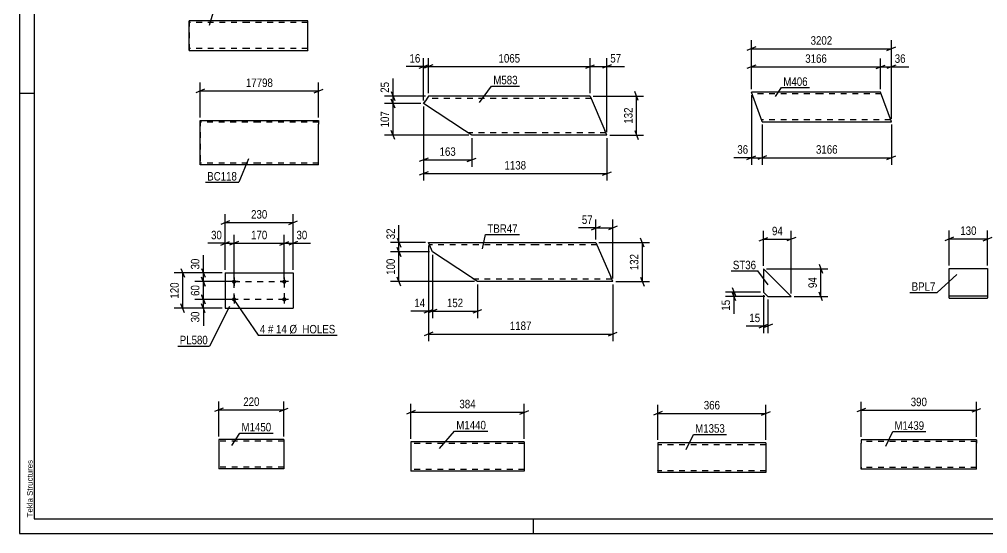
# Model space of a CAD drawing. Header units: millimetres. Extents: x 0 to 594, y 0 to 420.
# Drawn here: x 0 to 327.7, y 0 to 174.1 of the extents above; entities that cross this region are included whole.
import ezdxf

# ---------------------------------------------------------------- set-up
doc = ezdxf.new("R2010")
doc.units = ezdxf.units.MM
doc.linetypes.add('DXK_LINE_DOT2', pattern=[3.9198, 1.9599, -1.9599])
doc.styles.add('Arial', font='ARIAL.TTF', dxfattribs={"height": 0.2})
doc.styles.add('Arial Narrow', font='ARIALN.TTF', dxfattribs={"height": 0.2})

# ---------------------------------------------------------------- blocks, each defined once
blk = doc.blocks.new('Unknown-232815401-21763')
at = {"color": 5, "linetype": 'Continuous'}
for p, q in [((0, 420), (0, 0)), ((5, 415), (5, 5)), ((5, 149), (0, 149)), ((5, 5), (589, 5)), ((174, 0), (174, 5)), ((0, 0), (594, 0))]:
    blk.add_line(p, q, dxfattribs=at)
at = {"color": 174, "linetype": 'Continuous', "style": 'Arial'}
blk.add_text('Tekla Structures', height=1.9102, rotation=90, dxfattribs=at).set_placement((4.5, 5.5))
blk = doc.blocks.new('Part-232815401-33282 - 33281')
at = {"color": 2, "linetype": 'Continuous'}
for p, q in [((138.49, 148.1), (137.44, 146.5)), ((138.49, 148.1), (138.49, 148.1)), ((173.1, 148.1), (138.49, 148.1)), ((193.2, 148.1), (173.2, 148.1)), ((193.2, 148.1), (198.21, 136.5)), ((136.84, 145.59), (137.44, 146.5)), ((150.67, 136.5), (136.84, 145.59)), ((153.1, 134.9), (150.67, 136.5)), ((173.1, 134.9), (153.1, 134.9)), ((198.9, 134.9), (173.2, 134.9)), ((198.9, 134.9), (198.21, 136.5))]:
    blk.add_line(p, q, dxfattribs=at)
at = {"color": 7, "linetype": 'DXK_LINE_DOT2'}
for p, q in [((138.49, 148.1), (137.84, 147.11)), ((137.44, 146.5), (136.84, 145.59)), ((136.84, 145.59), (136.84, 145.59)), ((173.1, 147.3), (137.96, 147.3)), ((193.55, 147.3), (173.2, 147.3)), ((152.92, 135.02), (150.67, 136.5)), ((173.1, 135.7), (151.89, 135.7)), ((198.55, 135.7), (173.2, 135.7)), ((198.53, 135.76), (198.34, 136.19)), ((198.55, 135.7), (198.53, 135.76))]:
    blk.add_line(p, q, dxfattribs=at)
blk = doc.blocks.new('Part-232815401-33317 - 33316')
at = {"color": 2, "linetype": 'Continuous'}
for p, q in [((57.52, 163.57), (57.52, 173.57)), ((57.52, 173.57), (57.52, 173.57)), ((77.52, 173.57), (57.52, 173.57)), ((97.62, 173.57), (77.62, 173.57)), ((97.62, 163.57), (97.62, 173.57)), ((57.52, 163.57), (57.52, 163.57)), ((57.52, 163.57), (77.52, 163.57)), ((77.62, 163.57), (97.62, 163.57))]:
    blk.add_line(p, q, dxfattribs=at)
at = {"color": 7, "linetype": 'DXK_LINE_DOT2'}
for p, q in [((57.52, 173.57), (57.52, 163.57)), ((77.52, 172.97), (57.52, 172.97)), ((97.62, 172.97), (77.62, 172.97)), ((77.52, 164.17), (57.52, 164.17)), ((97.62, 164.17), (77.62, 164.17)), ((97.62, 163.66), (97.62, 163.57))]:
    blk.add_line(p, q, dxfattribs=at)
blk = doc.blocks.new('Part-232815401-33504 - 33503')
at = {"color": 2, "linetype": 'Continuous'}
for p, q in [((61.2, 124.83), (61.2, 139.83)), ((61.2, 139.83), (61.2, 139.83)), ((61.2, 139.83), (81.2, 139.83)), ((81.3, 139.83), (101.3, 139.83)), ((101.3, 139.83), (101.3, 139.74)), ((101.3, 139.74), (101.3, 139.48)), ((101.3, 139.48), (101.3, 138.63)), ((101.3, 126.03), (101.3, 138.63)), ((61.2, 124.83), (61.2, 124.83)), ((81.2, 124.83), (61.2, 124.83)), ((101.3, 124.83), (81.3, 124.83)), ((101.3, 124.83), (101.3, 126.03))]:
    blk.add_line(p, q, dxfattribs=at)
at = {"color": 7, "linetype": 'DXK_LINE_DOT2'}
for p, q in [((61.2, 139.83), (61.2, 124.83)), ((81.2, 139.23), (61.2, 139.23)), ((101.3, 139.23), (81.3, 139.23)), ((101.3, 139.48), (101.3, 138.63)), ((81.2, 125.43), (61.2, 125.43)), ((101.3, 125.43), (81.3, 125.43)), ((101.3, 125.43), (101.3, 125.48)), ((101.3, 124.83), (101.3, 124.92))]:
    blk.add_line(p, q, dxfattribs=at)
blk = doc.blocks.new('Part-232815401-35698 - 35697')
at = {"color": 2, "linetype": 'Continuous'}
for p, q in [((251.4, 139.52), (247.79, 149.43)), ((271.43, 149.43), (247.79, 149.43)), ((291.53, 149.43), (271.53, 149.43)), ((295.17, 139.43), (291.53, 149.43)), ((251.43, 139.43), (251.4, 139.52)), ((251.43, 139.43), (271.43, 139.43)), ((271.53, 139.43), (295.17, 139.43))]:
    blk.add_line(p, q, dxfattribs=at)
at = {"color": 7, "linetype": 'DXK_LINE_DOT2'}
for p, q in [((271.43, 148.83), (248.01, 148.83)), ((291.75, 148.83), (271.53, 148.83)), ((271.43, 140.03), (251.21, 140.03)), ((294.95, 140.03), (271.53, 140.03))]:
    blk.add_line(p, q, dxfattribs=at)
blk = doc.blocks.new('Part-232815401-47311 - 47310')
at = {"color": 2, "linetype": 'Continuous'}
for p, q in [((139.84, 95.34), (138.47, 98.51)), ((138.47, 98.51), (175.08, 98.51)), ((175.18, 98.51), (195.18, 98.51)), ((195.18, 98.51), (200.19, 86.91)), ((152.65, 86.91), (139.84, 95.34)), ((155.08, 85.31), (152.65, 86.91)), ((175.08, 85.31), (155.08, 85.31)), ((200.88, 85.31), (175.18, 85.31)), ((200.88, 85.31), (200.19, 86.91))]:
    blk.add_line(p, q, dxfattribs=at)
at = {"color": 7, "linetype": 'DXK_LINE_DOT2'}
for p, q in [((175.08, 97.71), (138.82, 97.71)), ((195.53, 97.71), (175.18, 97.71)), ((154.9, 85.43), (152.65, 86.91)), ((175.08, 86.11), (153.87, 86.11)), ((200.53, 86.11), (175.18, 86.11)), ((200.51, 86.17), (200.32, 86.6)), ((200.53, 86.11), (200.51, 86.17))]:
    blk.add_line(p, q, dxfattribs=at)
blk = doc.blocks.new('Part-232815401-47445 - 47444')
at = {"color": 2, "linetype": 'Continuous'}
for p, q in [((252.72, 30.7), (216.11, 30.7)), ((216.11, 30.7), (216.11, 20.79)), ((252.72, 30.7), (252.72, 20.7)), ((216.11, 20.7), (216.11, 20.79)), ((252.72, 20.7), (216.11, 20.7))]:
    blk.add_line(p, q, dxfattribs=at)
at = {"color": 7, "linetype": 'DXK_LINE_DOT2'}
for p, q in [((252.72, 30.1), (216.11, 30.1)), ((252.72, 30.6), (252.72, 30.7)), ((216.11, 21.3), (216.11, 21.34)), ((252.72, 21.3), (216.11, 21.3)), ((252.72, 21.3), (252.72, 21.34))]:
    blk.add_line(p, q, dxfattribs=at)
blk = doc.blocks.new('Part-232815401-47452 - 47451')
at = {"color": 2, "linetype": 'Continuous'}
for p, q in [((284.96, 31.8), (284.96, 30.6)), ((323.97, 31.8), (284.96, 31.8)), ((284.96, 22.54), (284.96, 30.6)), ((323.97, 31.71), (323.97, 31.8)), ((323.97, 31.71), (323.97, 30.6)), ((323.97, 21.8), (323.97, 30.6)), ((284.96, 21.89), (284.96, 22.54)), ((284.96, 21.8), (284.96, 21.89)), ((323.97, 21.8), (284.96, 21.8))]:
    blk.add_line(p, q, dxfattribs=at)
at = {"color": 7, "linetype": 'DXK_LINE_DOT2'}
for p, q in [((323.97, 31.2), (284.96, 31.2)), ((323.97, 30.6), (323.97, 31.45)), ((284.96, 22.54), (284.96, 22.15)), ((284.96, 22.4), (284.96, 22.45)), ((323.97, 22.4), (284.96, 22.4)), ((284.96, 21.8), (284.96, 21.8)), ((323.97, 22.4), (323.97, 22.45))]:
    blk.add_line(p, q, dxfattribs=at)
blk = doc.blocks.new('Part-232815401-47466 - 47465')
at = {"color": 2, "linetype": 'Continuous'}
for p, q in [((170.9, 31.09), (132.49, 31.09)), ((132.49, 31.09), (132.49, 21.19)), ((170.9, 31.09), (170.9, 21.09)), ((132.49, 21.09), (132.49, 21.19)), ((170.9, 21.09), (132.49, 21.09))]:
    blk.add_line(p, q, dxfattribs=at)
at = {"color": 7, "linetype": 'DXK_LINE_DOT2'}
for p, q in [((170.9, 30.49), (132.49, 30.49)), ((170.9, 31), (170.9, 31.09)), ((132.49, 21.69), (132.49, 21.74)), ((170.9, 21.69), (132.49, 21.69)), ((170.9, 21.69), (170.9, 21.74))]:
    blk.add_line(p, q, dxfattribs=at)
blk = doc.blocks.new('Part-232815401-47510 - 47509')
at = {"color": 2, "linetype": 'Continuous'}
for p, q in [((89.54, 31.9), (67.52, 31.9)), ((67.52, 31.9), (67.52, 21.99)), ((89.54, 31.9), (89.54, 21.9)), ((67.52, 21.9), (67.52, 21.99)), ((89.54, 21.9), (67.52, 21.9))]:
    blk.add_line(p, q, dxfattribs=at)
at = {"color": 7, "linetype": 'DXK_LINE_DOT2'}
for p, q in [((89.54, 31.3), (67.52, 31.3)), ((67.52, 22.5), (67.52, 22.54)), ((89.54, 22.5), (67.52, 22.5)), ((89.54, 22.5), (89.54, 22.54))]:
    blk.add_line(p, q, dxfattribs=at)
blk = doc.blocks.new('Part-232815401-65955 - 65954')
at = {"color": 2, "linetype": 'Continuous'}
for p, q in [((69.67, 88.29), (69.67, 76.29)), ((69.67, 88.29), (92.67, 88.29)), ((92.67, 88.29), (92.67, 76.29)), ((69.67, 76.29), (92.67, 76.29))]:
    blk.add_line(p, q, dxfattribs=at)
blk = doc.blocks.new('Bolt-232815401-65956 - 65954')
at = {"linetype": 'Continuous'}
for points in [[(72.67, 84.59, -1), (72.67, 85.99, -1)], [(89.67, 84.59, -1), (89.67, 85.99, -1)], [(72.67, 78.59, -1), (72.67, 79.99, -1)], [(89.67, 78.59, -1), (89.67, 79.99, -1)]]:
    blk.add_hatch(color=1, dxfattribs=at).paths.add_polyline_path(points)
at = {"color": 1, "linetype": 'Continuous'}
for p, q in [((74.07, 85.29), (71.27, 85.29)), ((72.67, 86.69), (72.67, 83.89)), ((91.07, 85.29), (88.27, 85.29)), ((89.67, 86.69), (89.67, 83.89)), ((74.07, 79.29), (71.27, 79.29)), ((72.67, 80.69), (72.67, 77.89)), ((91.07, 79.29), (88.27, 79.29)), ((89.67, 80.69), (89.67, 77.89))]:
    blk.add_line(p, q, dxfattribs=at)
blk = doc.blocks.new('Part-232815401-66058 - 66057')
at = {"color": 2, "linetype": 'Continuous'}
for p, q in [((314.74, 79.8), (314.74, 89.75)), ((314.74, 89.75), (327.74, 89.75)), ((327.74, 89.75), (327.74, 89.7)), ((327.74, 89.7), (327.74, 79.8)), ((327.74, 80.35), (314.74, 80.35)), ((314.74, 79.75), (314.74, 79.8)), ((314.74, 79.75), (327.74, 79.75)), ((327.74, 79.75), (327.74, 79.8))]:
    blk.add_line(p, q, dxfattribs=at)
at = {"color": 7, "linetype": 'DXK_LINE_DOT2'}
for p, q in [((314.74, 89.2), (314.74, 89.7)), ((314.74, 79.75), (314.74, 79.8)), ((327.74, 79.75), (327.74, 79.8))]:
    blk.add_line(p, q, dxfattribs=at)
blk = doc.blocks.new('Part-232815401-66065 - 66064')
at = {"color": 2, "linetype": 'Continuous'}
for p, q in [((261.28, 80.26), (251.88, 89.66)), ((251.88, 89.66), (251.88, 81.76)), ((251.88, 81.76), (253.38, 80.26)), ((253.38, 80.26), (261.28, 80.26))]:
    blk.add_line(p, q, dxfattribs=at)
blk = doc.blocks.new('Rectangle-232815401-74934 - 65954')
at = {"color": 1, "linetype": 'DXK_LINE_DOT2'}
blk.add_lwpolyline([(72.67, 85.29), (89.67, 85.29), (89.67, 79.29), (72.67, 79.29), (72.67, 85.29)], close=True, dxfattribs=at)
blk = doc.blocks.new('StraightDimension-232815401-33839 - 33281')
at = {"color": 7, "linetype": 'Continuous'}
for p, q in [((194.2, 148.1), (211.3, 148.1)), ((209.5, 146.6), (208.3, 149.6)), ((208.9, 134.9), (208.9, 148.1)), ((199.9, 134.9), (211.3, 134.9)), ((208.3, 136.4), (209.5, 133.4))]:
    blk.add_line(p, q, dxfattribs=at)
at = {"color": 0}
blk.add_wipeout([(208.15, 144.84), (203.95, 144.84), (203.95, 138.15), (208.15, 138.15)], dxfattribs=at)
at = {"color": 3, "style": 'Arial Narrow'}
blk.add_text('132', height=2.863, rotation=90.0002, dxfattribs=at).set_placement((207.55, 138.75))
blk = doc.blocks.new('StraightDimension-232815401-33831 - 33281')
at = {"color": 7, "linetype": 'Continuous'}
for p, q in [((137.49, 148.1), (123.63, 148.1)), ((125.88, 149.6), (127.08, 146.6)), ((126.48, 145.59), (126.48, 148.1)), ((135.84, 145.59), (123.63, 145.59)), ((127.08, 144.09), (125.88, 147.09))]:
    blk.add_line(p, q, dxfattribs=at)
at = {"color": 0}
blk.add_wipeout([(125.73, 153.48), (121.53, 153.48), (121.53, 148.62), (125.73, 148.62)], dxfattribs=at)
at = {"color": 7, "linetype": 'Continuous'}
blk.add_line((126.48, 148.1), (126.48, 154), dxfattribs=at)
blk.add_line((126.48, 148.1), (126.48, 154), dxfattribs=at)
at = {"color": 3, "style": 'Arial Narrow'}
blk.add_text('25', height=2.863, rotation=90.0002, dxfattribs=at).set_placement((125.13, 149.22))
blk = doc.blocks.new('StraightDimension-232815401-33827 - 33281')
at = {"color": 7, "linetype": 'Continuous'}
for p, q in [((136.84, 144.59), (136.84, 124.13)), ((153.1, 133.9), (153.1, 124.13)), ((138.34, 127.13), (135.34, 125.93)), ((136.84, 126.53), (153.1, 126.53)), ((151.6, 125.93), (154.6, 127.13))]:
    blk.add_line(p, q, dxfattribs=at)
at = {"color": 0}
blk.add_wipeout([(148.32, 127.28), (148.32, 131.48), (141.63, 131.48), (141.63, 127.28)], dxfattribs=at)
at = {"color": 3, "style": 'Arial Narrow'}
blk.add_text('163', height=2.863, dxfattribs=at).set_placement((142.23, 127.88))
blk = doc.blocks.new('StraightDimension-232815401-33832 - 33281')
at = {"color": 7, "linetype": 'Continuous'}
for p, q in [((135.84, 145.59), (123.63, 145.59)), ((125.88, 147.09), (127.08, 144.09)), ((126.48, 134.9), (126.48, 145.59)), ((152.1, 134.9), (123.63, 134.9)), ((127.08, 133.4), (125.88, 136.4))]:
    blk.add_line(p, q, dxfattribs=at)
at = {"color": 0}
blk.add_wipeout([(125.73, 143.59), (121.53, 143.59), (121.53, 136.9), (125.73, 136.9)], dxfattribs=at)
at = {"color": 3, "style": 'Arial Narrow'}
blk.add_text('107', height=2.863, rotation=90.0002, dxfattribs=at).set_placement((125.13, 137.5))
blk = doc.blocks.new('StraightDimension-232815401-33845 - 33281')
at = {"color": 7, "linetype": 'Continuous'}
for p, q in [((136.84, 144.59), (136.84, 119.5)), ((198.9, 133.9), (198.9, 119.5)), ((138.34, 122.5), (135.34, 121.3)), ((136.84, 121.9), (198.9, 121.9)), ((197.4, 121.3), (200.4, 122.5))]:
    blk.add_line(p, q, dxfattribs=at)
at = {"color": 0}
blk.add_wipeout([(172.13, 122.65), (172.13, 126.85), (163.61, 126.85), (163.61, 122.65)], dxfattribs=at)
at = {"color": 3, "style": 'Arial Narrow'}
blk.add_text('1138', height=2.863, dxfattribs=at).set_placement((164.21, 123.25))
blk = doc.blocks.new('StraightDimension-232815401-35783 - 33281')
at = {"color": 7, "linetype": 'Continuous'}
for p, q in [((193.2, 149.1), (193.2, 160.95)), ((198.9, 135.9), (198.9, 160.95)), ((191.7, 157.5), (194.7, 158.7)), ((193.2, 158.1), (198.9, 158.1)), ((200.4, 158.7), (197.4, 157.5))]:
    blk.add_line(p, q, dxfattribs=at)
at = {"color": 0}
blk.add_wipeout([(204.28, 158.85), (204.28, 163.05), (199.42, 163.05), (199.42, 158.85)], dxfattribs=at)
at = {"color": 7, "linetype": 'Continuous'}
blk.add_line((198.9, 158.1), (204.8, 158.1), dxfattribs=at)
blk.add_line((198.9, 158.1), (204.8, 158.1), dxfattribs=at)
at = {"color": 3, "style": 'Arial Narrow'}
blk.add_text('57', height=2.863, dxfattribs=at).set_placement((200.02, 159.45))
blk = doc.blocks.new('StraightDimension-232815401-35784 - 33281')
at = {"color": 7, "linetype": 'Continuous'}
for p, q in [((138.49, 149.1), (138.49, 160.95)), ((193.2, 149.1), (193.2, 160.95)), ((139.99, 158.7), (136.99, 157.5)), ((138.49, 158.1), (193.2, 158.1)), ((191.7, 157.5), (194.7, 158.7))]:
    blk.add_line(p, q, dxfattribs=at)
at = {"color": 0}
blk.add_wipeout([(170.1, 158.85), (170.1, 163.05), (161.59, 163.05), (161.59, 158.85)], dxfattribs=at)
at = {"color": 3, "style": 'Arial Narrow'}
blk.add_text('1065', height=2.863, dxfattribs=at).set_placement((162.19, 159.45))
blk = doc.blocks.new('StraightDimension-232815401-35785 - 33281')
at = {"color": 7, "linetype": 'Continuous'}
for p, q in [((136.84, 146.59), (136.84, 160.95)), ((138.49, 149.1), (138.49, 160.95)), ((135.34, 157.5), (138.34, 158.7)), ((136.84, 158.1), (138.49, 158.1)), ((139.99, 158.7), (136.99, 157.5))]:
    blk.add_line(p, q, dxfattribs=at)
at = {"color": 0}
blk.add_wipeout([(136.32, 158.85), (136.32, 163.05), (131.46, 163.05), (131.46, 158.85)], dxfattribs=at)
at = {"color": 7, "linetype": 'Continuous'}
blk.add_line((136.84, 158.1), (130.94, 158.1), dxfattribs=at)
blk.add_line((136.84, 158.1), (130.94, 158.1), dxfattribs=at)
at = {"color": 3, "style": 'Arial Narrow'}
blk.add_text('16', height=2.863, dxfattribs=at).set_placement((132.06, 159.45))
blk = doc.blocks.new('StraightDimension-232815401-34093 - 33503')
at = {"color": 7, "linetype": 'Continuous'}
for p, q in [((61.2, 140.83), (61.2, 152.68)), ((101.3, 140.83), (101.3, 152.68)), ((62.7, 150.43), (59.7, 149.23)), ((61.2, 149.83), (101.3, 149.83)), ((99.8, 149.23), (102.8, 150.43))]:
    blk.add_line(p, q, dxfattribs=at)
at = {"color": 0}
blk.add_wipeout([(86.42, 150.58), (86.42, 154.78), (76.08, 154.78), (76.08, 150.58)], dxfattribs=at)
at = {"color": 3, "style": 'Arial Narrow'}
blk.add_text('17798', height=2.863, dxfattribs=at).set_placement((76.68, 151.18))
blk = doc.blocks.new('StraightDimension-232815401-36132 - 35697')
at = {"color": 7, "linetype": 'Continuous'}
for p, q in [((251.43, 138.43), (251.43, 124.85)), ((295.17, 138.43), (295.17, 124.85)), ((252.93, 127.85), (249.93, 126.65)), ((293.67, 126.65), (296.67, 127.85)), ((251.43, 127.25), (295.17, 127.25))]:
    blk.add_line(p, q, dxfattribs=at)
at = {"color": 0}
blk.add_wipeout([(277.56, 128), (277.56, 132.2), (269.05, 132.2), (269.05, 128)], dxfattribs=at)
at = {"color": 3, "style": 'Arial Narrow'}
blk.add_text('3166', height=2.863, dxfattribs=at).set_placement((269.65, 128.6))
blk = doc.blocks.new('StraightDimension-232815401-36108 - 35697')
at = {"color": 7, "linetype": 'Continuous'}
for p, q in [((247.79, 150.43), (247.79, 160.87)), ((291.53, 150.43), (291.53, 160.87)), ((249.29, 158.62), (246.29, 157.42)), ((247.79, 158.02), (291.53, 158.02)), ((290.03, 157.42), (293.03, 158.62))]:
    blk.add_line(p, q, dxfattribs=at)
at = {"color": 0}
blk.add_wipeout([(273.92, 158.77), (273.92, 162.97), (265.41, 162.97), (265.41, 158.77)], dxfattribs=at)
at = {"color": 3, "style": 'Arial Narrow'}
blk.add_text('3166', height=2.863, dxfattribs=at).set_placement((266.01, 159.37))
blk = doc.blocks.new('StraightDimension-232815401-36096 - 35697')
at = {"color": 7, "linetype": 'Continuous'}
for p, q in [((249.29, 164.74), (246.29, 163.54)), ((247.79, 150.43), (247.79, 166.99)), ((247.79, 164.14), (295.17, 164.14)), ((293.67, 163.54), (296.67, 164.74)), ((295.17, 140.43), (295.17, 166.99))]:
    blk.add_line(p, q, dxfattribs=at)
at = {"color": 0}
blk.add_wipeout([(275.74, 164.89), (275.74, 169.09), (267.23, 169.09), (267.23, 164.89)], dxfattribs=at)
at = {"color": 3, "style": 'Arial Narrow'}
blk.add_text('3202', height=2.863, dxfattribs=at).set_placement((267.83, 165.49))
blk = doc.blocks.new('StraightDimension-232815401-36107 - 35697')
at = {"color": 7, "linetype": 'Continuous'}
for p, q in [((291.53, 150.43), (291.53, 160.87)), ((295.17, 140.43), (295.17, 160.87)), ((290.03, 157.42), (293.03, 158.62)), ((291.53, 158.02), (295.17, 158.02)), ((296.67, 158.62), (293.67, 157.42))]:
    blk.add_line(p, q, dxfattribs=at)
at = {"color": 0}
blk.add_wipeout([(300.55, 158.77), (300.55, 162.97), (295.7, 162.97), (295.7, 158.77)], dxfattribs=at)
at = {"color": 7, "linetype": 'Continuous'}
blk.add_line((295.17, 158.02), (301.08, 158.02), dxfattribs=at)
blk.add_line((295.17, 158.02), (301.08, 158.02), dxfattribs=at)
at = {"color": 3, "style": 'Arial Narrow'}
blk.add_text('36', height=2.863, dxfattribs=at).set_placement((296.3, 159.37))
blk = doc.blocks.new('StraightDimension-232815401-36133 - 35697')
at = {"color": 7, "linetype": 'Continuous'}
for p, q in [((247.79, 148.43), (247.79, 124.85)), ((251.43, 138.43), (251.43, 124.85)), ((246.29, 126.65), (249.29, 127.85)), ((252.93, 127.85), (249.93, 126.65)), ((247.79, 127.25), (251.43, 127.25))]:
    blk.add_line(p, q, dxfattribs=at)
at = {"color": 0}
blk.add_wipeout([(247.27, 128), (247.27, 132.2), (242.41, 132.2), (242.41, 128)], dxfattribs=at)
at = {"color": 7, "linetype": 'Continuous'}
blk.add_line((247.79, 127.25), (241.89, 127.25), dxfattribs=at)
blk.add_line((247.79, 127.25), (241.89, 127.25), dxfattribs=at)
at = {"color": 3, "style": 'Arial Narrow'}
blk.add_text('36', height=2.863, dxfattribs=at).set_placement((243.01, 128.6))
blk = doc.blocks.new('StraightDimension-232815401-47654 - 47310')
at = {"color": 7, "linetype": 'Continuous'}
for p, q in [((196.18, 98.51), (213.28, 98.51)), ((211.48, 97.01), (210.28, 100.01)), ((210.88, 85.31), (210.88, 98.51)), ((201.88, 85.31), (213.28, 85.31)), ((210.28, 86.81), (211.48, 83.81))]:
    blk.add_line(p, q, dxfattribs=at)
at = {"color": 0}
blk.add_wipeout([(210.13, 95.25), (205.93, 95.25), (205.93, 88.57), (210.13, 88.57)], dxfattribs=at)
at = {"color": 3, "style": 'Arial Narrow'}
blk.add_text('132', height=2.863, rotation=90.0002, dxfattribs=at).set_placement((209.53, 89.17))
blk = doc.blocks.new('StraightDimension-232815401-47646 - 47310')
at = {"color": 7, "linetype": 'Continuous'}
for p, q in [((137.47, 98.51), (125.62, 98.51)), ((127.87, 100.01), (129.07, 97.01)), ((128.47, 95.34), (128.47, 98.51)), ((138.84, 95.34), (125.62, 95.34)), ((129.07, 93.84), (127.87, 96.84))]:
    blk.add_line(p, q, dxfattribs=at)
at = {"color": 0}
blk.add_wipeout([(127.72, 103.89), (123.52, 103.89), (123.52, 99.03), (127.72, 99.03)], dxfattribs=at)
at = {"color": 7, "linetype": 'Continuous'}
blk.add_line((128.47, 98.51), (128.47, 104.42), dxfattribs=at)
blk.add_line((128.47, 98.51), (128.47, 104.42), dxfattribs=at)
at = {"color": 3, "style": 'Arial Narrow'}
blk.add_text('32', height=2.863, rotation=90.0002, dxfattribs=at).set_placement((127.12, 99.63))
blk = doc.blocks.new('StraightDimension-232815401-47647 - 47310')
at = {"color": 7, "linetype": 'Continuous'}
for p, q in [((138.84, 95.34), (125.62, 95.34)), ((127.87, 96.84), (129.07, 93.84)), ((128.47, 85.31), (128.47, 95.34)), ((154.08, 85.31), (125.62, 85.31)), ((129.07, 83.81), (127.87, 86.81))]:
    blk.add_line(p, q, dxfattribs=at)
at = {"color": 0}
blk.add_wipeout([(127.72, 93.67), (123.52, 93.67), (123.52, 86.98), (127.72, 86.98)], dxfattribs=at)
at = {"color": 3, "style": 'Arial Narrow'}
blk.add_text('100', height=2.863, rotation=90.0002, dxfattribs=at).set_placement((127.12, 87.58))
blk = doc.blocks.new('StraightDimension-232815401-47634 - 47310')
at = {"color": 7, "linetype": 'Continuous'}
for p, q in [((195.18, 99.51), (195.18, 106.32)), ((200.88, 86.31), (200.88, 106.32)), ((193.68, 102.87), (196.68, 104.07)), ((195.18, 103.47), (200.88, 103.47)), ((202.38, 104.07), (199.38, 102.87))]:
    blk.add_line(p, q, dxfattribs=at)
at = {"color": 0}
blk.add_wipeout([(194.66, 104.22), (194.66, 108.42), (189.8, 108.42), (189.8, 104.22)], dxfattribs=at)
at = {"color": 7, "linetype": 'Continuous'}
blk.add_line((195.18, 103.47), (189.28, 103.47), dxfattribs=at)
blk.add_line((195.18, 103.47), (189.28, 103.47), dxfattribs=at)
at = {"color": 3, "style": 'Arial Narrow'}
blk.add_text('57', height=2.863, dxfattribs=at).set_placement((190.4, 104.82))
blk = doc.blocks.new('StraightDimension-232815401-47660 - 47310')
at = {"color": 7, "linetype": 'Continuous'}
for p, q in [((138.47, 97.51), (138.47, 65.17)), ((200.88, 84.31), (200.88, 65.17)), ((139.97, 68.17), (136.97, 66.97)), ((138.47, 67.57), (200.88, 67.57)), ((199.38, 66.97), (202.38, 68.17))]:
    blk.add_line(p, q, dxfattribs=at)
at = {"color": 0}
blk.add_wipeout([(173.93, 68.32), (173.93, 72.52), (165.42, 72.52), (165.42, 68.32)], dxfattribs=at)
at = {"color": 3, "style": 'Arial Narrow'}
blk.add_text('1187', height=2.863, dxfattribs=at).set_placement((166.02, 68.92))
blk = doc.blocks.new('StraightDimension-232815401-66397 - 47310')
at = {"color": 7, "linetype": 'Continuous'}
for p, q in [((139.84, 94.34), (139.84, 72.91)), ((155.08, 84.31), (155.08, 72.91)), ((141.34, 75.91), (138.34, 74.71)), ((153.58, 74.71), (156.58, 75.91)), ((139.84, 75.31), (155.08, 75.31))]:
    blk.add_line(p, q, dxfattribs=at)
at = {"color": 0}
blk.add_wipeout([(150.8, 76.06), (150.8, 80.26), (144.12, 80.26), (144.12, 76.06)], dxfattribs=at)
at = {"color": 3, "style": 'Arial Narrow'}
blk.add_text('152', height=2.863, dxfattribs=at).set_placement((144.72, 76.66))
blk = doc.blocks.new('StraightDimension-232815401-66398 - 47310')
at = {"color": 7, "linetype": 'Continuous'}
for p, q in [((138.47, 97.51), (138.47, 72.91)), ((139.84, 94.34), (139.84, 72.91)), ((136.97, 74.71), (139.97, 75.91)), ((141.34, 75.91), (138.34, 74.71)), ((138.47, 75.31), (139.84, 75.31))]:
    blk.add_line(p, q, dxfattribs=at)
at = {"color": 0}
blk.add_wipeout([(137.95, 76.06), (137.95, 80.26), (133.09, 80.26), (133.09, 76.06)], dxfattribs=at)
at = {"color": 7, "linetype": 'Continuous'}
blk.add_line((138.47, 75.31), (132.56, 75.31), dxfattribs=at)
blk.add_line((138.47, 75.31), (132.56, 75.31), dxfattribs=at)
at = {"color": 3, "style": 'Arial Narrow'}
blk.add_text('14', height=2.863, dxfattribs=at).set_placement((133.69, 76.66))
blk = doc.blocks.new('StraightDimension-232815401-47664 - 47444')
at = {"color": 7, "linetype": 'Continuous'}
for p, q in [((216.11, 31.7), (216.11, 43.55)), ((252.72, 31.7), (252.72, 43.55)), ((217.61, 41.3), (214.61, 40.1)), ((216.11, 40.7), (252.72, 40.7)), ((251.22, 40.1), (254.22, 41.3))]:
    blk.add_line(p, q, dxfattribs=at)
at = {"color": 0}
blk.add_wipeout([(237.76, 41.45), (237.76, 45.65), (231.07, 45.65), (231.07, 41.45)], dxfattribs=at)
at = {"color": 3, "style": 'Arial Narrow'}
blk.add_text('366', height=2.863, dxfattribs=at).set_placement((231.67, 42.05))
blk = doc.blocks.new('StraightDimension-232815401-47668 - 47451')
at = {"color": 7, "linetype": 'Continuous'}
for p, q in [((284.96, 32.8), (284.96, 44.65)), ((323.97, 32.8), (323.97, 44.65)), ((286.46, 42.4), (283.46, 41.2)), ((284.96, 41.8), (323.97, 41.8)), ((322.47, 41.2), (325.47, 42.4))]:
    blk.add_line(p, q, dxfattribs=at)
at = {"color": 0}
blk.add_wipeout([(307.81, 42.55), (307.81, 46.75), (301.12, 46.75), (301.12, 42.55)], dxfattribs=at)
at = {"color": 3, "style": 'Arial Narrow'}
blk.add_text('390', height=2.863, dxfattribs=at).set_placement((301.72, 43.15))
blk = doc.blocks.new('StraightDimension-232815401-47672 - 47465')
at = {"color": 7, "linetype": 'Continuous'}
for p, q in [((132.49, 32.09), (132.49, 43.94)), ((170.9, 32.09), (170.9, 43.94)), ((133.99, 41.69), (130.99, 40.49)), ((132.49, 41.09), (170.9, 41.09)), ((169.4, 40.49), (172.4, 41.69))]:
    blk.add_line(p, q, dxfattribs=at)
at = {"color": 0}
blk.add_wipeout([(155.04, 41.84), (155.04, 46.04), (148.35, 46.04), (148.35, 41.84)], dxfattribs=at)
at = {"color": 3, "style": 'Arial Narrow'}
blk.add_text('384', height=2.863, dxfattribs=at).set_placement((148.95, 42.44))
blk = doc.blocks.new('StraightDimension-232815401-47680 - 47509')
at = {"color": 7, "linetype": 'Continuous'}
for p, q in [((67.52, 32.9), (67.52, 44.75)), ((89.54, 32.9), (89.54, 44.75)), ((69.02, 42.5), (66.02, 41.3)), ((67.52, 41.9), (89.54, 41.9)), ((88.04, 41.3), (91.04, 42.5))]:
    blk.add_line(p, q, dxfattribs=at)
at = {"color": 0}
blk.add_wipeout([(81.87, 42.65), (81.87, 46.85), (75.19, 46.85), (75.19, 42.65)], dxfattribs=at)
at = {"color": 3, "style": 'Arial Narrow'}
blk.add_text('220', height=2.863, dxfattribs=at).set_placement((75.79, 43.25))
blk = doc.blocks.new('StraightDimension-232815401-66125 - 65954')
at = {"color": 7, "linetype": 'Continuous'}
for p, q in [((71.67, 79.29), (59.43, 79.29)), ((61.68, 80.79), (62.88, 77.79)), ((62.28, 76.29), (62.28, 79.29)), ((68.67, 76.29), (59.43, 76.29)), ((62.88, 74.79), (61.68, 77.79))]:
    blk.add_line(p, q, dxfattribs=at)
at = {"color": 0}
blk.add_wipeout([(61.53, 75.77), (57.33, 75.77), (57.33, 70.91), (61.53, 70.91)], dxfattribs=at)
at = {"color": 7, "linetype": 'Continuous'}
blk.add_line((62.28, 76.29), (62.28, 70.39), dxfattribs=at)
blk.add_line((62.28, 76.29), (62.28, 70.39), dxfattribs=at)
at = {"color": 3, "style": 'Arial Narrow'}
blk.add_text('30', height=2.863, rotation=90.0002, dxfattribs=at).set_placement((60.93, 71.51))
blk = doc.blocks.new('StraightDimension-232815401-66123 - 65954')
at = {"color": 7, "linetype": 'Continuous'}
for p, q in [((61.68, 89.79), (62.88, 86.79)), ((68.67, 88.29), (59.43, 88.29)), ((71.67, 85.29), (59.43, 85.29)), ((62.88, 83.79), (61.68, 86.79)), ((62.28, 85.29), (62.28, 88.29))]:
    blk.add_line(p, q, dxfattribs=at)
at = {"color": 0}
blk.add_wipeout([(61.53, 93.67), (57.33, 93.67), (57.33, 88.82), (61.53, 88.82)], dxfattribs=at)
at = {"color": 7, "linetype": 'Continuous'}
blk.add_line((62.28, 88.29), (62.28, 94.2), dxfattribs=at)
blk.add_line((62.28, 88.29), (62.28, 94.2), dxfattribs=at)
at = {"color": 3, "style": 'Arial Narrow'}
blk.add_text('30', height=2.863, rotation=90.0002, dxfattribs=at).set_placement((60.93, 89.42))
blk = doc.blocks.new('StraightDimension-232815401-66124 - 65954')
at = {"color": 7, "linetype": 'Continuous'}
for p, q in [((71.67, 85.29), (59.43, 85.29)), ((61.68, 86.79), (62.88, 83.79)), ((62.28, 79.29), (62.28, 85.29)), ((71.67, 79.29), (59.43, 79.29)), ((62.88, 77.79), (61.68, 80.79))]:
    blk.add_line(p, q, dxfattribs=at)
at = {"color": 0}
blk.add_wipeout([(61.53, 84.72), (57.33, 84.72), (57.33, 79.86), (61.53, 79.86)], dxfattribs=at)
at = {"color": 3, "style": 'Arial Narrow'}
blk.add_text('60', height=2.863, rotation=90.0002, dxfattribs=at).set_placement((60.93, 80.46))
blk = doc.blocks.new('StraightDimension-232815401-66135 - 65954')
at = {"color": 7, "linetype": 'Continuous'}
for p, q in [((54.68, 89.79), (55.88, 86.79)), ((68.67, 88.29), (52.43, 88.29)), ((55.28, 76.29), (55.28, 88.29)), ((68.67, 76.29), (52.43, 76.29)), ((55.88, 74.79), (54.68, 77.79))]:
    blk.add_line(p, q, dxfattribs=at)
at = {"color": 0}
blk.add_wipeout([(54.53, 85.63), (50.33, 85.63), (50.33, 78.95), (54.53, 78.95)], dxfattribs=at)
at = {"color": 3, "style": 'Arial Narrow'}
blk.add_text('120', height=2.863, rotation=90.0002, dxfattribs=at).set_placement((53.93, 79.55))
blk = doc.blocks.new('StraightDimension-232815401-66139 - 65954')
at = {"color": 7, "linetype": 'Continuous'}
for p, q in [((88.17, 97.69), (91.17, 98.89)), ((89.67, 86.29), (89.67, 101.14)), ((94.17, 98.89), (91.17, 97.69)), ((92.67, 89.29), (92.67, 101.14)), ((89.67, 98.29), (92.67, 98.29))]:
    blk.add_line(p, q, dxfattribs=at)
at = {"color": 0}
blk.add_wipeout([(98.05, 99.04), (98.05, 103.24), (93.19, 103.24), (93.19, 99.04)], dxfattribs=at)
at = {"color": 7, "linetype": 'Continuous'}
blk.add_line((92.67, 98.29), (98.58, 98.29), dxfattribs=at)
blk.add_line((92.67, 98.29), (98.58, 98.29), dxfattribs=at)
at = {"color": 3, "style": 'Arial Narrow'}
blk.add_text('30', height=2.863, dxfattribs=at).set_placement((93.79, 99.64))
blk = doc.blocks.new('StraightDimension-232815401-66140 - 65954')
at = {"color": 7, "linetype": 'Continuous'}
for p, q in [((74.17, 98.89), (71.17, 97.69)), ((72.67, 86.29), (72.67, 101.14)), ((88.17, 97.69), (91.17, 98.89)), ((89.67, 86.29), (89.67, 101.14)), ((72.67, 98.29), (89.67, 98.29))]:
    blk.add_line(p, q, dxfattribs=at)
at = {"color": 0}
blk.add_wipeout([(84.51, 99.04), (84.51, 103.24), (77.83, 103.24), (77.83, 99.04)], dxfattribs=at)
at = {"color": 3, "style": 'Arial Narrow'}
blk.add_text('170', height=2.863, dxfattribs=at).set_placement((78.43, 99.64))
blk = doc.blocks.new('StraightDimension-232815401-66141 - 65954')
at = {"color": 7, "linetype": 'Continuous'}
for p, q in [((68.17, 97.69), (71.17, 98.89)), ((69.67, 89.29), (69.67, 101.14)), ((74.17, 98.89), (71.17, 97.69)), ((72.67, 86.29), (72.67, 101.14)), ((69.67, 98.29), (72.67, 98.29))]:
    blk.add_line(p, q, dxfattribs=at)
at = {"color": 0}
blk.add_wipeout([(69.14, 99.04), (69.14, 103.24), (64.29, 103.24), (64.29, 99.04)], dxfattribs=at)
at = {"color": 7, "linetype": 'Continuous'}
blk.add_line((69.67, 98.29), (63.76, 98.29), dxfattribs=at)
blk.add_line((69.67, 98.29), (63.76, 98.29), dxfattribs=at)
at = {"color": 3, "style": 'Arial Narrow'}
blk.add_text('30', height=2.863, dxfattribs=at).set_placement((64.89, 99.64))
blk = doc.blocks.new('StraightDimension-232815401-66151 - 65954')
at = {"color": 7, "linetype": 'Continuous'}
for p, q in [((71.17, 105.89), (68.17, 104.69)), ((69.67, 89.29), (69.67, 108.14)), ((69.67, 105.29), (92.67, 105.29)), ((91.17, 104.69), (94.17, 105.89)), ((92.67, 89.29), (92.67, 108.14))]:
    blk.add_line(p, q, dxfattribs=at)
at = {"color": 0}
blk.add_wipeout([(84.51, 106.04), (84.51, 110.24), (77.83, 110.24), (77.83, 106.04)], dxfattribs=at)
at = {"color": 3, "style": 'Arial Narrow'}
blk.add_text('230', height=2.863, dxfattribs=at).set_placement((78.43, 106.64))
blk = doc.blocks.new('StraightDimension-232815401-66163 - 66057')
at = {"color": 7, "linetype": 'Continuous'}
for p, q in [((314.74, 90.75), (314.74, 102.6)), ((327.74, 90.75), (327.74, 102.6)), ((316.24, 100.35), (313.24, 99.15)), ((314.74, 99.75), (327.74, 99.75)), ((326.24, 99.15), (329.24, 100.35))]:
    blk.add_line(p, q, dxfattribs=at)
at = {"color": 0}
blk.add_wipeout([(324.59, 100.5), (324.59, 104.7), (317.9, 104.7), (317.9, 100.5)], dxfattribs=at)
at = {"color": 3, "style": 'Arial Narrow'}
blk.add_text('130', height=2.863, dxfattribs=at).set_placement((318.5, 101.1))
blk = doc.blocks.new('StraightDimension-232815401-66175 - 66064')
at = {"color": 7, "linetype": 'Continuous'}
for p, q in [((241.28, 83.26), (242.48, 80.26)), ((250.88, 81.76), (239.03, 81.76)), ((252.38, 80.26), (239.03, 80.26)), ((242.48, 78.76), (241.28, 81.76)), ((241.88, 80.26), (241.88, 81.76))]:
    blk.add_line(p, q, dxfattribs=at)
at = {"color": 0}
blk.add_wipeout([(241.13, 79.73), (236.93, 79.73), (236.93, 74.88), (241.13, 74.88)], dxfattribs=at)
at = {"color": 7, "linetype": 'Continuous'}
blk.add_line((241.88, 80.26), (241.88, 74.35), dxfattribs=at)
blk.add_line((241.88, 80.26), (241.88, 74.35), dxfattribs=at)
at = {"color": 3, "style": 'Arial Narrow'}
blk.add_text('15', height=2.863, rotation=90.0002, dxfattribs=at).set_placement((240.53, 75.48))
blk = doc.blocks.new('StraightDimension-232815401-66167 - 66064')
at = {"color": 7, "linetype": 'Continuous'}
for p, q in [((251.88, 80.76), (251.88, 67.86)), ((253.38, 79.26), (253.38, 67.86)), ((250.38, 69.66), (253.38, 70.86)), ((254.88, 70.86), (251.88, 69.66)), ((251.88, 70.26), (253.38, 70.26))]:
    blk.add_line(p, q, dxfattribs=at)
at = {"color": 0}
blk.add_wipeout([(251.36, 71.01), (251.36, 75.21), (246.5, 75.21), (246.5, 71.01)], dxfattribs=at)
at = {"color": 7, "linetype": 'Continuous'}
blk.add_line((251.88, 70.26), (245.98, 70.26), dxfattribs=at)
blk.add_line((251.88, 70.26), (245.98, 70.26), dxfattribs=at)
at = {"color": 3, "style": 'Arial Narrow'}
blk.add_text('15', height=2.863, dxfattribs=at).set_placement((247.1, 71.61))
blk = doc.blocks.new('StraightDimension-232815401-66179 - 66064')
at = {"color": 7, "linetype": 'Continuous'}
for p, q in [((252.88, 89.66), (273.68, 89.66)), ((270.68, 91.16), (271.88, 88.16)), ((271.28, 80.26), (271.28, 89.66)), ((262.28, 80.26), (273.68, 80.26)), ((271.88, 78.76), (270.68, 81.76))]:
    blk.add_line(p, q, dxfattribs=at)
at = {"color": 0}
blk.add_wipeout([(270.53, 87.39), (266.33, 87.39), (266.33, 82.53), (270.53, 82.53)], dxfattribs=at)
at = {"color": 3, "style": 'Arial Narrow'}
blk.add_text('94', height=2.863, rotation=90.0002, dxfattribs=at).set_placement((269.93, 83.13))
blk = doc.blocks.new('StraightDimension-232815401-66171 - 66064')
at = {"color": 7, "linetype": 'Continuous'}
for p, q in [((251.88, 90.66), (251.88, 102.51)), ((261.28, 81.26), (261.28, 102.51)), ((250.38, 99.06), (253.38, 100.26)), ((251.88, 99.66), (261.28, 99.66)), ((262.78, 100.26), (259.78, 99.06))]:
    blk.add_line(p, q, dxfattribs=at)
at = {"color": 0}
blk.add_wipeout([(259.01, 100.41), (259.01, 104.61), (254.15, 104.61), (254.15, 100.41)], dxfattribs=at)
at = {"color": 3, "style": 'Arial Narrow'}
blk.add_text('94', height=2.863, dxfattribs=at).set_placement((254.75, 101.01))
blk = doc.blocks.new('Mark-232815401-34136 - 33281')
at = {"color": 0}
blk.add_wipeout([(168.64, 152.11), (168.64, 155.11), (160.42, 155.11), (160.42, 152.11)], dxfattribs=at)
blk.add_wipeout([(168.64, 152.11), (168.64, 155.11), (160.42, 155.11), (160.42, 152.11)], dxfattribs=at)
at = {"color": 30, "linetype": 'Continuous'}
for p, q in [((155.73, 145.88), (159.82, 151.51)), ((159.82, 151.51), (169.24, 151.51))]:
    blk.add_line(p, q, dxfattribs=at)
at = {"color": 3, "style": 'Arial Narrow'}
blk.add_text('M583', height=2.863, dxfattribs=at).set_placement((160.42, 152.11))
blk = doc.blocks.new('Mark-232815401-34142 - 33316')
at = {"color": 0}
blk.add_wipeout([(74.27, 176.85), (74.27, 179.85), (66.23, 179.85), (66.23, 176.85)], dxfattribs=at)
blk.add_wipeout([(74.27, 176.85), (74.27, 179.85), (66.23, 179.85), (66.23, 176.85)], dxfattribs=at)
at = {"color": 30, "linetype": 'Continuous'}
for p, q in [((64.35, 172.15), (65.63, 176.25)), ((65.63, 176.25), (74.87, 176.25))]:
    blk.add_line(p, q, dxfattribs=at)
at = {"color": 3, "style": 'Arial Narrow'}
blk.add_text('TR27', height=2.863, dxfattribs=at).set_placement((66.23, 176.85))
blk = doc.blocks.new('Mark-232815401-34208 - 33503')
at = {"color": 0}
blk.add_wipeout([(73.64, 119.52), (73.64, 122.52), (63.59, 122.52), (63.59, 119.52)], dxfattribs=at)
blk.add_wipeout([(73.64, 119.52), (73.64, 122.52), (63.59, 122.52), (63.59, 119.52)], dxfattribs=at)
at = {"color": 30, "linetype": 'Continuous'}
for p in [(77.6, 126.91), (62.99, 118.92)]:
    blk.add_line(p, (74.24, 118.92), dxfattribs=at)
at = {"color": 3, "style": 'Arial Narrow'}
blk.add_text('BC118', height=2.863, dxfattribs=at).set_placement((63.59, 119.52))
blk = doc.blocks.new('Mark-232815401-36156 - 35697')
at = {"color": 0}
blk.add_wipeout([(266.83, 151.57), (266.83, 154.57), (258.6, 154.57), (258.6, 151.57)], dxfattribs=at)
blk.add_wipeout([(266.83, 151.57), (266.83, 154.57), (258.6, 154.57), (258.6, 151.57)], dxfattribs=at)
at = {"color": 30, "linetype": 'Continuous'}
for p, q in [((255.96, 147.94), (258, 150.97)), ((258, 150.97), (267.43, 150.97))]:
    blk.add_line(p, q, dxfattribs=at)
at = {"color": 3, "style": 'Arial Narrow'}
blk.add_text('M406', height=2.863, dxfattribs=at).set_placement((258.6, 151.57))
blk = doc.blocks.new('Mark-232815401-47695 - 47310')
at = {"color": 0}
blk.add_wipeout([(168.65, 101.82), (168.65, 104.82), (158.42, 104.82), (158.42, 101.82)], dxfattribs=at)
blk.add_wipeout([(168.65, 101.82), (168.65, 104.82), (158.42, 104.82), (158.42, 101.82)], dxfattribs=at)
at = {"color": 30, "linetype": 'Continuous'}
for p, q in [((156.8, 96.44), (157.82, 101.22)), ((157.82, 101.22), (169.25, 101.22))]:
    blk.add_line(p, q, dxfattribs=at)
at = {"color": 3, "style": 'Arial Narrow'}
blk.add_text('TBR47', height=2.863, dxfattribs=at).set_placement((158.42, 101.82))
blk = doc.blocks.new('Mark-232815401-47698 - 47444')
at = {"color": 0}
blk.add_wipeout([(238.8, 34.17), (238.8, 37.17), (228.75, 37.17), (228.75, 34.17)], dxfattribs=at)
blk.add_wipeout([(238.8, 34.17), (238.8, 37.17), (228.75, 37.17), (228.75, 34.17)], dxfattribs=at)
at = {"color": 30, "linetype": 'Continuous'}
for p, q in [((225.66, 28.53), (228.15, 33.57)), ((228.15, 33.57), (239.4, 33.57))]:
    blk.add_line(p, q, dxfattribs=at)
at = {"color": 3, "style": 'Arial Narrow'}
blk.add_text('M1353', height=2.863, dxfattribs=at).set_placement((228.75, 34.17))
blk = doc.blocks.new('Mark-232815401-47701 - 47451')
at = {"color": 0}
blk.add_wipeout([(306.26, 35.16), (306.26, 38.16), (296.21, 38.16), (296.21, 35.16)], dxfattribs=at)
blk.add_wipeout([(306.26, 35.16), (306.26, 38.16), (296.21, 38.16), (296.21, 35.16)], dxfattribs=at)
at = {"color": 30, "linetype": 'Continuous'}
for p, q in [((293.25, 29.66), (295.61, 34.56)), ((295.61, 34.56), (306.86, 34.56))]:
    blk.add_line(p, q, dxfattribs=at)
at = {"color": 3, "style": 'Arial Narrow'}
blk.add_text('M1439', height=2.863, dxfattribs=at).set_placement((296.21, 35.16))
blk = doc.blocks.new('Mark-232815401-47704 - 47465')
at = {"color": 0}
blk.add_wipeout([(157.94, 35.3), (157.94, 38.3), (147.89, 38.3), (147.89, 35.3)], dxfattribs=at)
blk.add_wipeout([(157.94, 35.3), (157.94, 38.3), (147.89, 38.3), (147.89, 35.3)], dxfattribs=at)
at = {"color": 30, "linetype": 'Continuous'}
for p, q in [((142.19, 28.77), (147.29, 34.7)), ((147.29, 34.7), (158.54, 34.7))]:
    blk.add_line(p, q, dxfattribs=at)
at = {"color": 3, "style": 'Arial Narrow'}
blk.add_text('M1440', height=2.863, dxfattribs=at).set_placement((147.89, 35.3))
blk = doc.blocks.new('Mark-232815401-47710 - 47509')
at = {"color": 0}
blk.add_wipeout([(85.26, 34.61), (85.26, 37.61), (75.2, 37.61), (75.2, 34.61)], dxfattribs=at)
blk.add_wipeout([(85.26, 34.61), (85.26, 37.61), (75.2, 37.61), (75.2, 34.61)], dxfattribs=at)
at = {"color": 30, "linetype": 'Continuous'}
for p, q in [((71.96, 29.87), (74.6, 34.01)), ((74.6, 34.01), (85.86, 34.01))]:
    blk.add_line(p, q, dxfattribs=at)
at = {"color": 3, "style": 'Arial Narrow'}
blk.add_text('M1450', height=2.863, dxfattribs=at).set_placement((75.2, 34.61))
blk = doc.blocks.new('Mark-232815401-66182 - 65954')
at = {"color": 0}
blk.add_wipeout([(63.78, 64.1), (63.78, 67.1), (54.28, 67.1), (54.28, 64.1)], dxfattribs=at)
blk.add_wipeout([(63.78, 64.1), (63.78, 67.1), (54.28, 67.1), (54.28, 64.1)], dxfattribs=at)
at = {"color": 30, "linetype": 'Continuous'}
for p in [(71.18, 76.91), (53.68, 63.5)]:
    blk.add_line(p, (64.38, 63.5), dxfattribs=at)
at = {"color": 3, "style": 'Arial Narrow'}
blk.add_text('PL580', height=2.863, dxfattribs=at).set_placement((54.28, 64.1))
blk = doc.blocks.new('Mark-232815401-66185 - 65954')
at = {"color": 0}
blk.add_wipeout([(83.24, 67.78), (83.24, 70.78), (81.41, 70.78), (81.41, 67.78)], dxfattribs=at)
blk.add_wipeout([(83.24, 67.78), (83.24, 70.78), (81.41, 70.78), (81.41, 67.78)], dxfattribs=at)
at = {"color": 7, "linetype": 'Continuous'}
blk.add_line((72.52, 79.32), (80.81, 67.18), dxfattribs=at)
at = {"color": 0}
blk.add_wipeout([(85.97, 67.78), (85.97, 70.78), (84.14, 70.78), (84.14, 67.78)], dxfattribs=at)
blk.add_wipeout([(85.97, 67.78), (85.97, 70.78), (84.14, 70.78), (84.14, 67.78)], dxfattribs=at)
at = {"color": 3, "style": 'Arial Narrow'}
blk.add_text('4', height=2.86, dxfattribs=at).set_placement((81.41, 67.78))
at = {"color": 0}
blk.add_wipeout([(90.53, 67.78), (90.53, 70.78), (86.87, 70.78), (86.87, 67.78)], dxfattribs=at)
blk.add_wipeout([(90.53, 67.78), (90.53, 70.78), (86.87, 70.78), (86.87, 67.78)], dxfattribs=at)
at = {"color": 3, "style": 'Arial Narrow'}
blk.add_text('#', height=2.86, dxfattribs=at).set_placement((84.14, 67.78))
at = {"color": 0}
blk.add_wipeout([(106.95, 67.78), (106.95, 70.78), (91.43, 70.78), (91.43, 67.78)], dxfattribs=at)
blk.add_wipeout([(106.95, 67.78), (106.95, 70.78), (91.43, 70.78), (91.43, 67.78)], dxfattribs=at)
at = {"color": 7, "linetype": 'Continuous'}
blk.add_line((80.81, 67.18), (107.55, 67.18), dxfattribs=at)
at = {"color": 3, "style": 'Arial Narrow'}
for s, p in [('14', (86.87, 67.78)), ('Ø  HOLES', (91.43, 67.78))]:
    blk.add_text(s, height=2.863, dxfattribs=at).set_placement(p)
blk = doc.blocks.new('Mark-232815401-66189 - 66057')
at = {"color": 0}
blk.add_wipeout([(310.07, 82.2), (310.07, 85.2), (302.03, 85.2), (302.03, 82.2)], dxfattribs=at)
blk.add_wipeout([(310.07, 82.2), (310.07, 85.2), (302.03, 85.2), (302.03, 82.2)], dxfattribs=at)
at = {"color": 30, "linetype": 'Continuous'}
for p in [(317.37, 87.72), (301.43, 81.6)]:
    blk.add_line(p, (310.67, 81.6), dxfattribs=at)
at = {"color": 3, "style": 'Arial Narrow'}
blk.add_text('BPL7', height=2.863, dxfattribs=at).set_placement((302.03, 82.2))
blk = doc.blocks.new('Mark-232815401-66192 - 66064')
at = {"color": 0}
blk.add_wipeout([(249.37, 89.5), (249.37, 92.5), (241.51, 92.5), (241.51, 89.5)], dxfattribs=at)
blk.add_wipeout([(249.37, 89.5), (249.37, 92.5), (241.51, 92.5), (241.51, 89.5)], dxfattribs=at)
at = {"color": 30, "linetype": 'Continuous'}
for p in [(240.91, 88.9), (253.47, 84.18)]:
    blk.add_line(p, (249.97, 88.9), dxfattribs=at)
at = {"color": 3, "style": 'Arial Narrow'}
blk.add_text('ST36', height=2.863, dxfattribs=at).set_placement((241.51, 89.5))

msp = doc.modelspace()

# ---------------------------------------------------------------- block references
for name in ['Unknown-232815401-21763', 'Part-232815401-33317 - 33316', 'Part-232815401-33282 - 33281', 'Part-232815401-35698 - 35697', 'Part-232815401-33504 - 33503', 'Part-232815401-47311 - 47310', 'Part-232815401-66065 - 66064', 'Part-232815401-66058 - 66057', 'Part-232815401-65955 - 65954', 'Bolt-232815401-65956 - 65954', 'Rectangle-232815401-74934 - 65954', 'Part-232815401-47510 - 47509', 'Part-232815401-47466 - 47465', 'Part-232815401-47445 - 47444', 'Part-232815401-47452 - 47451']:
    msp.add_blockref(name, (0, 0))

# ---------------------------------------------------------------- next in the draw order: block references
for name in ['Mark-232815401-34142 - 33316', 'StraightDimension-232815401-36108 - 35697', 'StraightDimension-232815401-34093 - 33503', 'StraightDimension-232815401-33831 - 33281', 'StraightDimension-232815401-33839 - 33281', 'StraightDimension-232815401-36132 - 35697', 'Mark-232815401-34208 - 33503', 'StraightDimension-232815401-66139 - 65954', 'StraightDimension-232815401-47646 - 47310', 'StraightDimension-232815401-66163 - 66057', 'StraightDimension-232815401-47654 - 47310', 'StraightDimension-232815401-66123 - 65954', 'Mark-232815401-66189 - 66057', 'StraightDimension-232815401-66175 - 66064', 'StraightDimension-232815401-66125 - 65954', 'StraightDimension-232815401-47680 - 47509', 'StraightDimension-232815401-47672 - 47465', 'StraightDimension-232815401-47668 - 47451', 'StraightDimension-232815401-47664 - 47444']:
    msp.add_blockref(name, (0, 0))

# ---------------------------------------------------------------- next in the draw order: block references
for name in ['StraightDimension-232815401-36096 - 35697', 'StraightDimension-232815401-33827 - 33281', 'StraightDimension-232815401-47634 - 47310', 'StraightDimension-232815401-47647 - 47310', 'StraightDimension-232815401-66124 - 65954', 'StraightDimension-232815401-66167 - 66064', 'Mark-232815401-47710 - 47509', 'Mark-232815401-47704 - 47465', 'Mark-232815401-47698 - 47444', 'Mark-232815401-47701 - 47451']:
    msp.add_blockref(name, (0, 0))

# ---------------------------------------------------------------- next in the draw order: block references
for name in ['StraightDimension-232815401-36107 - 35697', 'Mark-232815401-36156 - 35697', 'StraightDimension-232815401-36133 - 35697', 'StraightDimension-232815401-33832 - 33281', 'StraightDimension-232815401-66140 - 65954', 'StraightDimension-232815401-47660 - 47310', 'StraightDimension-232815401-66135 - 65954', 'StraightDimension-232815401-66179 - 66064']:
    msp.add_blockref(name, (0, 0))

# ---------------------------------------------------------------- next in the draw order: block references
for name in ['StraightDimension-232815401-33845 - 33281', 'StraightDimension-232815401-66141 - 65954', 'Mark-232815401-47695 - 47310', 'StraightDimension-232815401-66171 - 66064', 'StraightDimension-232815401-66397 - 47310', 'Mark-232815401-66182 - 65954']:
    msp.add_blockref(name, (0, 0))

# ---------------------------------------------------------------- next in the draw order: block references
for name in ['StraightDimension-232815401-35783 - 33281', 'StraightDimension-232815401-66151 - 65954', 'StraightDimension-232815401-66398 - 47310', 'Mark-232815401-66192 - 66064', 'Mark-232815401-66185 - 65954']:
    msp.add_blockref(name, (0, 0))

# ---------------------------------------------------------------- next in the draw order: block references
msp.add_blockref('StraightDimension-232815401-35784 - 33281', (0, 0))

# ---------------------------------------------------------------- next in the draw order: block references
for name in ['StraightDimension-232815401-35785 - 33281', 'Mark-232815401-34136 - 33281']:
    msp.add_blockref(name, (0, 0))

doc.saveas('drawing.dxf')
